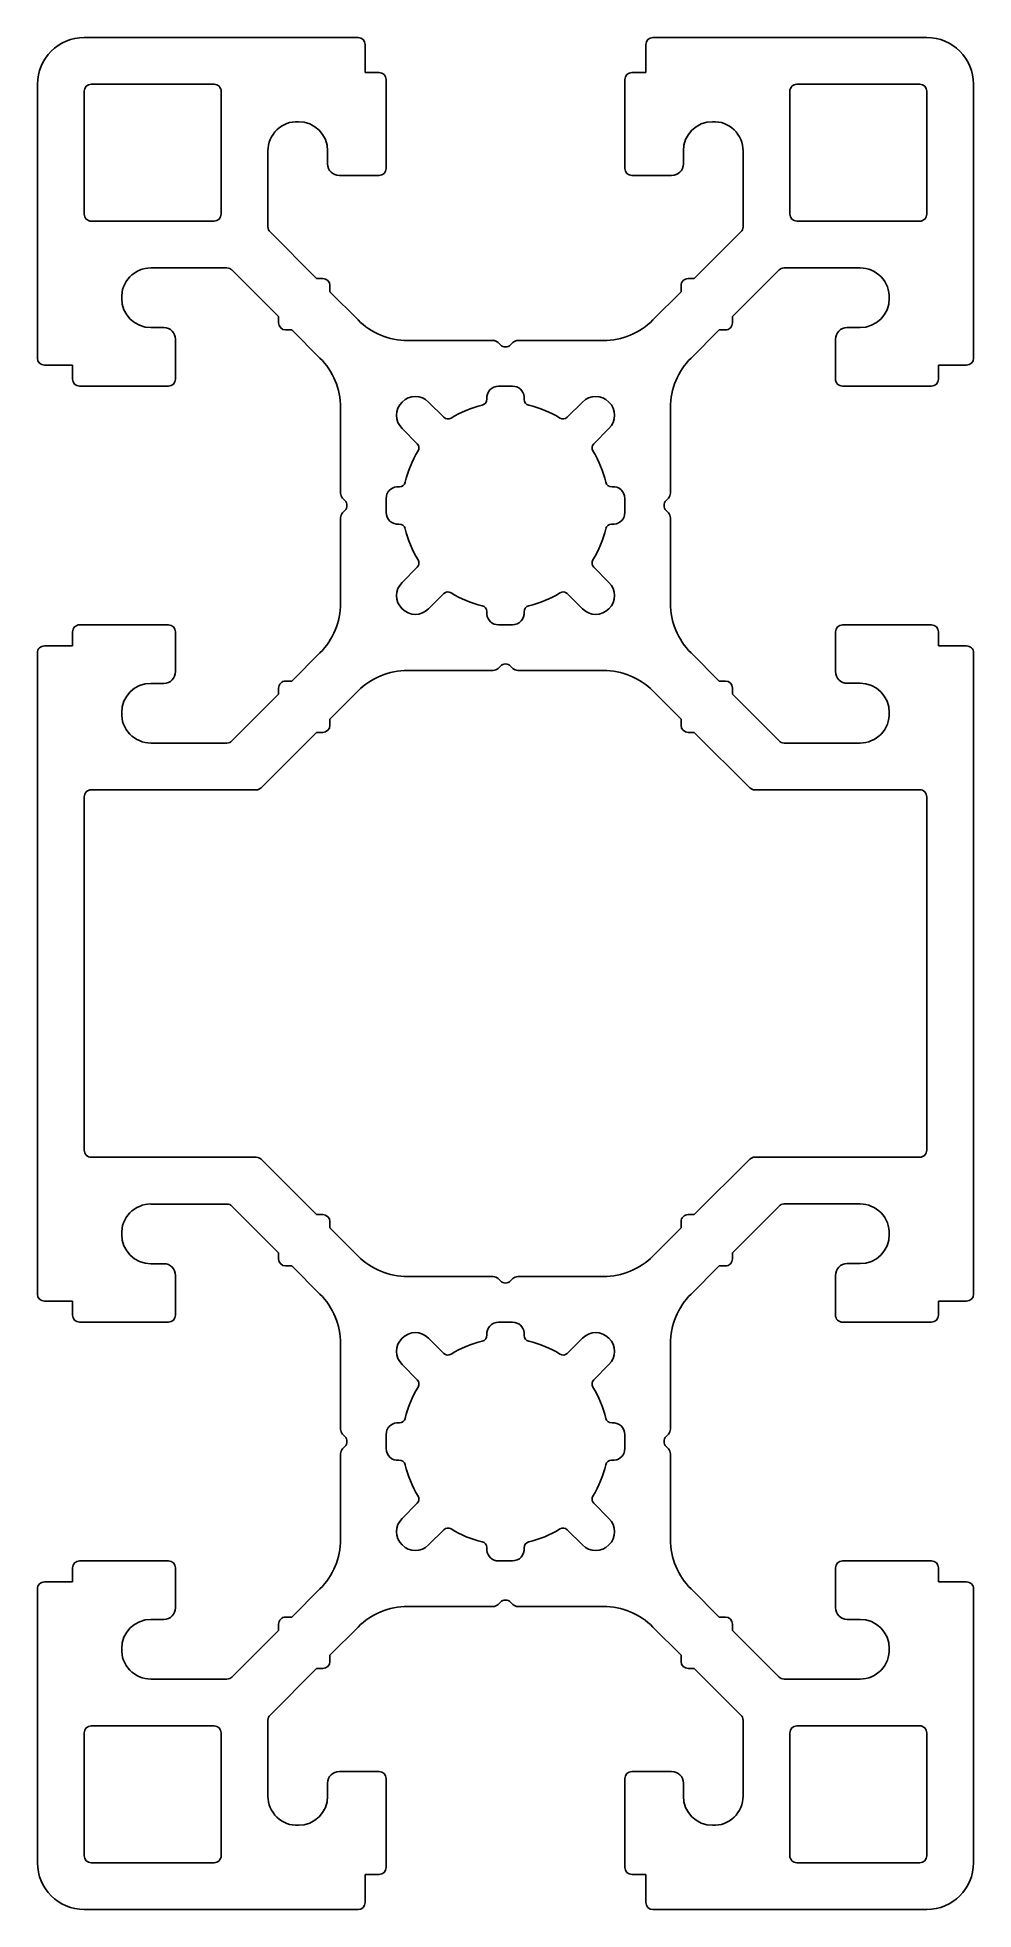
# Model space of a CAD drawing. Extents: x 2.3 to 42.3, y 2.2 to 82.2.
import ezdxf

# ---------------------------------------------------------------- set-up
doc = ezdxf.new("R2010")
doc.units = 0
doc.layers.get('0').update_dxf_attribs({"linetype": 'CONTINUOUS'})

msp = doc.modelspace()

# ---------------------------------------------------------------- linework, layer by layer
for p, q in [((16.012, 82.179), (4.312, 82.179)), ((16.312, 80.679), (16.312, 81.879)), ((28.312, 81.879), (28.312, 80.679)), ((40.312, 82.179), (28.612, 82.179)), ((2.312, 80.179), (2.312, 68.479)), ((4.612, 80.179), (9.862, 80.179)), ((16.912, 80.679), (16.312, 80.679)), ((17.212, 76.579), (17.212, 80.379)), ((27.412, 80.379), (27.412, 76.579)), ((28.312, 80.679), (27.712, 80.679)), ((34.762, 80.179), (40.012, 80.179)), ((42.312, 68.479), (42.312, 80.179)), ((4.312, 74.629), (4.312, 79.879)), ((10.162, 79.879), (10.162, 74.629)), ((34.462, 74.629), (34.462, 79.879)), ((40.312, 79.879), (40.312, 74.629)), ((12.162, 74.08), (12.162, 77.329)), ((14.712, 77.329), (14.712, 76.779)), ((29.912, 76.779), (29.912, 77.329)), ((32.462, 77.329), (32.462, 74.08)), ((15.212, 76.279), (16.912, 76.279)), ((27.712, 76.279), (29.412, 76.279)), ((9.862, 74.329), (4.612, 74.329)), ((14.243, 71.874), (12.25, 73.868)), ((32.374, 73.868), (30.38, 71.874)), ((40.012, 74.329), (34.762, 74.329)), ((7.162, 72.329), (10.411, 72.329)), ((10.623, 72.242), (12.617, 70.248)), ((32.007, 70.248), (34, 72.242)), ((34.212, 72.33), (37.462, 72.33)), ((14.509, 71.874), (14.243, 71.874)), ((14.809, 71.308), (14.809, 71.574)), ((16.011, 70.107), (14.809, 71.308)), ((29.815, 71.308), (28.613, 70.107)), ((29.815, 71.574), (29.815, 71.308)), ((30.38, 71.874), (30.115, 71.874)), ((7.712, 69.779), (7.162, 69.779)), ((12.617, 70.248), (12.617, 69.982)), ((12.917, 69.682), (13.183, 69.682)), ((13.183, 69.682), (14.385, 68.48)), ((30.239, 68.48), (31.441, 69.682)), ((31.441, 69.682), (31.707, 69.682)), ((32.007, 69.982), (32.007, 70.248)), ((37.462, 69.78), (36.912, 69.78)), ((8.212, 67.579), (8.212, 69.279)), ((21.788, 69.228), (18.133, 69.228)), ((22.1, 69.04), (22, 69.14)), ((22.624, 69.14), (22.524, 69.04)), ((26.491, 69.228), (22.836, 69.228)), ((36.412, 69.28), (36.412, 67.58)), ((2.612, 68.179), (3.812, 68.179)), ((3.812, 68.179), (3.812, 67.579)), ((40.812, 67.58), (40.812, 68.179)), ((40.812, 68.179), (42.012, 68.179)), ((4.112, 67.279), (7.912, 67.279)), ((22.01, 67.279), (22.612, 67.279)), ((36.712, 67.28), (40.512, 67.28)), ((19.024, 66.599), (19.674, 65.948)), ((23.11, 66.825), (23.11, 66.71)), ((24.949, 65.948), (25.6, 66.599)), ((15.264, 66.359), (15.264, 62.704)), ((29.36, 62.704), (29.36, 66.359)), ((18.543, 64.817), (17.892, 65.468)), ((26.731, 65.468), (26.081, 64.817)), ((15.351, 62.492), (15.451, 62.392)), ((17.212, 61.877), (17.212, 62.479)), ((17.666, 62.977), (17.782, 62.977)), ((27.412, 62.482), (27.412, 61.879)), ((29.172, 62.392), (29.272, 62.492)), ((15.264, 61.655), (15.264, 58)), ((15.451, 61.967), (15.351, 61.867)), ((29.272, 61.867), (29.172, 61.967)), ((29.36, 58), (29.36, 61.655)), ((26.958, 61.382), (26.842, 61.382)), ((17.892, 58.891), (18.543, 59.542)), ((26.081, 59.542), (26.731, 58.891)), ((19.674, 58.411), (19.024, 57.76)), ((25.6, 57.76), (24.949, 58.411)), ((21.514, 57.534), (21.514, 57.649)), ((7.912, 57.079), (4.112, 57.079)), ((22.614, 57.079), (22.012, 57.079)), ((40.512, 57.08), (36.712, 57.08)), ((3.812, 56.18), (2.612, 56.18)), ((3.812, 56.779), (3.812, 56.18)), ((8.212, 55.079), (8.212, 56.779)), ((36.412, 56.78), (36.412, 55.08)), ((40.812, 56.18), (40.812, 56.78)), ((42.012, 56.18), (40.812, 56.18)), ((2.312, 55.88), (2.312, 28.479)), ((14.385, 55.879), (13.183, 54.677)), ((22, 55.219), (22.1, 55.319)), ((22.524, 55.319), (22.624, 55.219)), ((31.441, 54.677), (30.239, 55.879)), ((42.312, 28.479), (42.312, 55.88)), ((7.162, 54.579), (7.712, 54.579)), ((13.183, 54.677), (12.917, 54.677)), ((18.133, 55.131), (21.788, 55.131)), ((22.836, 55.131), (26.491, 55.131)), ((31.707, 54.677), (31.441, 54.677)), ((36.912, 54.58), (37.462, 54.58)), ((12.617, 54.111), (10.623, 52.117)), ((12.617, 54.377), (12.617, 54.111)), ((14.809, 53.05), (16.011, 54.252)), ((28.613, 54.252), (29.815, 53.05)), ((32.007, 54.111), (32.007, 54.377)), ((34, 52.117), (32.007, 54.111)), ((14.809, 52.785), (14.809, 53.05)), ((29.815, 53.05), (29.815, 52.785)), ((10.411, 52.029), (7.162, 52.029)), ((11.876, 50.117), (14.243, 52.485)), ((14.243, 52.485), (14.509, 52.485)), ((30.115, 52.485), (30.38, 52.485)), ((30.38, 52.485), (32.748, 50.117)), ((37.462, 52.029), (34.213, 52.029)), ((4.312, 34.629), (4.312, 49.729)), ((4.612, 50.029), (11.664, 50.029)), ((32.96, 50.029), (40.012, 50.03)), ((40.312, 49.73), (40.312, 34.63)), ((11.664, 34.329), (4.612, 34.329)), ((14.243, 31.874), (11.876, 34.242)), ((32.748, 34.242), (30.38, 31.874)), ((40.012, 34.329), (32.96, 34.329)), ((7.162, 32.329), (10.411, 32.329)), ((10.623, 32.242), (12.617, 30.248)), ((32.007, 30.248), (34, 32.242)), ((34.212, 32.33), (37.462, 32.33)), ((14.509, 31.874), (14.243, 31.874)), ((14.809, 31.308), (14.809, 31.574)), ((16.011, 30.107), (14.809, 31.308)), ((29.815, 31.308), (28.613, 30.107)), ((29.815, 31.574), (29.815, 31.308)), ((30.38, 31.874), (30.115, 31.874)), ((7.712, 29.779), (7.162, 29.779)), ((12.617, 30.248), (12.617, 29.982)), ((12.917, 29.682), (13.183, 29.682)), ((13.183, 29.682), (14.385, 28.48)), ((30.239, 28.48), (31.441, 29.682)), ((31.441, 29.682), (31.707, 29.682)), ((32.007, 29.982), (32.007, 30.248)), ((37.462, 29.78), (36.912, 29.78)), ((8.212, 27.579), (8.212, 29.279)), ((21.788, 29.228), (18.133, 29.228)), ((22.1, 29.04), (22, 29.14)), ((22.624, 29.14), (22.524, 29.04)), ((26.491, 29.228), (22.836, 29.228)), ((36.412, 29.28), (36.412, 27.58)), ((2.612, 28.179), (3.812, 28.179)), ((3.812, 28.179), (3.812, 27.579)), ((40.812, 27.58), (40.812, 28.179)), ((40.812, 28.179), (42.012, 28.179)), ((4.112, 27.279), (7.912, 27.279)), ((22.01, 27.279), (22.612, 27.279)), ((36.712, 27.28), (40.512, 27.28)), ((19.024, 26.599), (19.674, 25.948)), ((23.11, 26.825), (23.11, 26.71)), ((24.949, 25.948), (25.6, 26.599)), ((15.264, 26.359), (15.264, 22.704)), ((29.36, 22.704), (29.36, 26.359)), ((18.543, 24.817), (17.892, 25.468)), ((26.731, 25.468), (26.081, 24.817)), ((15.351, 22.492), (15.451, 22.392)), ((17.212, 21.877), (17.212, 22.479)), ((17.666, 22.977), (17.782, 22.977)), ((27.412, 22.482), (27.412, 21.879)), ((29.172, 22.392), (29.272, 22.492)), ((15.264, 21.655), (15.264, 18)), ((15.451, 21.967), (15.351, 21.867)), ((29.272, 21.867), (29.172, 21.967)), ((29.36, 18), (29.36, 21.655)), ((26.958, 21.382), (26.842, 21.382)), ((17.892, 18.891), (18.543, 19.542)), ((26.081, 19.542), (26.731, 18.891)), ((19.674, 18.411), (19.024, 17.76)), ((25.6, 17.76), (24.949, 18.411)), ((21.514, 17.534), (21.514, 17.649)), ((7.912, 17.079), (4.112, 17.079)), ((22.614, 17.079), (22.012, 17.079)), ((40.512, 17.08), (36.712, 17.08)), ((3.812, 16.18), (2.612, 16.18)), ((3.812, 16.779), (3.812, 16.18)), ((8.212, 15.079), (8.212, 16.779)), ((36.412, 16.78), (36.412, 15.08)), ((40.812, 16.18), (40.812, 16.78)), ((42.012, 16.18), (40.812, 16.18)), ((2.312, 15.88), (2.312, 4.179)), ((14.385, 15.879), (13.183, 14.677)), ((22, 15.219), (22.1, 15.319)), ((22.524, 15.319), (22.624, 15.219)), ((31.441, 14.677), (30.239, 15.879)), ((42.312, 4.179), (42.312, 15.88)), ((7.162, 14.579), (7.712, 14.579)), ((13.183, 14.677), (12.917, 14.677)), ((18.133, 15.131), (21.788, 15.131)), ((22.836, 15.131), (26.491, 15.131)), ((31.707, 14.677), (31.441, 14.677)), ((36.912, 14.58), (37.462, 14.58)), ((12.617, 14.111), (10.623, 12.117)), ((12.617, 14.377), (12.617, 14.111)), ((14.809, 13.05), (16.011, 14.252)), ((28.613, 14.252), (29.815, 13.05)), ((32.007, 14.111), (32.007, 14.377)), ((34, 12.117), (32.007, 14.111)), ((14.809, 12.785), (14.809, 13.05)), ((29.815, 13.05), (29.815, 12.785)), ((10.411, 12.029), (7.162, 12.029)), ((12.25, 10.491), (14.243, 12.485)), ((14.243, 12.485), (14.509, 12.485)), ((30.115, 12.485), (30.38, 12.485)), ((30.38, 12.485), (32.374, 10.491)), ((37.462, 12.029), (34.213, 12.029)), ((4.312, 4.479), (4.312, 9.729)), ((4.612, 10.029), (9.862, 10.029)), ((10.162, 9.729), (10.162, 4.479)), ((12.162, 7.03), (12.162, 10.279)), ((32.462, 10.279), (32.462, 7.03)), ((34.462, 4.479), (34.462, 9.729)), ((34.762, 10.029), (40.012, 10.03)), ((40.312, 9.73), (40.312, 4.479)), ((16.912, 8.08), (15.212, 8.08)), ((29.412, 8.08), (27.712, 8.08)), ((14.712, 7.58), (14.712, 7.03)), ((17.212, 3.98), (17.212, 7.78)), ((27.412, 7.78), (27.412, 3.98)), ((29.912, 7.03), (29.912, 7.58)), ((9.862, 4.179), (4.612, 4.179)), ((40.012, 4.179), (34.762, 4.179)), ((16.312, 2.479), (16.312, 3.68)), ((16.312, 3.68), (16.912, 3.68)), ((27.712, 3.68), (28.312, 3.68)), ((28.312, 3.68), (28.312, 2.479)), ((4.312, 2.179), (16.012, 2.179)), ((28.612, 2.179), (40.312, 2.179))]:
    msp.add_line(p, q)
for centre, radius, start, end in [((4.312, 80.179), 2, 90, 180), ((16.012, 81.879), 0.3, 0, 90), ((28.612, 81.879), 0.3, 90, 180), ((40.312, 80.179), 2, 0, 90), ((4.612, 79.879), 0.3, 90, 180), ((9.862, 79.879), 0.3, 359.9999, 90), ((16.912, 80.379), 0.3, 0, 90), ((27.712, 80.379), 0.3, 90, 180), ((34.762, 79.879), 0.3, 90, 180.0001), ((40.012, 79.879), 0.3, 0, 90), ((13.413, 77.329), 1.252, 87.77912, 179.9743), ((13.462, 77.329), 1.25, 0, 90), ((31.162, 77.329), 1.25, 90, 180), ((31.21, 77.329), 1.252, 0.0257, 92.22088), ((15.212, 76.779), 0.5, 180, 270), ((16.912, 76.579), 0.3, 270, 0), ((27.712, 76.579), 0.3, 180, 270), ((29.412, 76.779), 0.5, 270, 360), ((4.612, 74.629), 0.3, 180, 270.00009), ((9.862, 74.629), 0.3, 270.00009, 359.9999), ((34.762, 74.629), 0.3, 180.0001, 269.99997), ((40.012, 74.629), 0.3, 269.99997, 360), ((12.462, 74.08), 0.3, 179.9999, 225), ((32.162, 74.08), 0.3, 315, 0.0001), ((7.162, 71.078), 1.252, 90.02569, 182.22087), ((10.411, 72.029), 0.3, 44.99999, 90.00009), ((34.212, 72.03), 0.3, 89.99997, 135.00007), ((37.461, 71.078), 1.252, 357.77919, 89.97437), ((14.509, 71.574), 0.3, 0.00068, 90.00068), ((30.115, 71.574), 0.3, 89.99932, 179.99932), ((7.162, 71.029), 1.25, 179.99999, 269.99999), ((37.462, 71.03), 1.25, 270.00007, 0.00006), ((7.712, 69.279), 0.5, 359.99999, 89.99999), ((12.917, 69.982), 0.3, 179.99931, 269.99931), ((18.133, 72.228), 3, 225, 270), ((26.491, 72.228), 3, 270, 315), ((31.707, 69.982), 0.3, 270.00075, 0.00075), ((36.912, 69.28), 0.5, 90.00007, 180.00007), ((21.788, 68.928), 0.3, 45, 90), ((22.312, 69.252), 0.3, 224.99736, 315.00264), ((22.836, 68.928), 0.3, 90, 135), ((2.612, 68.479), 0.3, 180, 269.99999), ((12.264, 66.359), 3, 359.99999, 44.99999), ((32.36, 66.359), 3, 135.00007, 180.00007), ((42.012, 68.479), 0.3, 270.00007, 360), ((4.112, 67.579), 0.3, 179.99999, 269.99999), ((7.912, 67.579), 0.3, 269.99999, 359.99999), ((22.011, 66.779), 0.5, 90.13172, 185.32189), ((22.612, 66.779), 0.5, 5.2387, 90), ((36.712, 67.58), 0.3, 180.00007, 270.00007), ((40.512, 67.58), 0.3, 270.00007, 0.00007), ((18.458, 66.033), 0.8, 45.00237, 224.99868), ((22.312, 62.179), 4.4, 103.02389, 121.9493), ((21.264, 66.71), 0.25, 283.02389, 5.33425), ((23.36, 66.71), 0.25, 180, 256.97611), ((22.312, 62.179), 4.4, 58.0507, 76.97611), ((26.166, 66.033), 0.8, 315.00172, 134.99803), ((19.851, 66.125), 0.25, 225.00237, 301.9493), ((24.773, 66.125), 0.25, 238.0507, 314.99803), ((18.366, 64.64), 0.25, 328.05066, 44.99868), ((26.257, 64.64), 0.25, 135.00172, 211.94934), ((22.312, 62.179), 4.4, 148.05066, 166.97611), ((22.312, 62.179), 4.4, 13.02389, 31.94934), ((15.564, 62.704), 0.3, 179.99999, 224.99999), ((17.712, 62.479), 0.5, 95.2387, 180), ((17.782, 63.227), 0.25, 270, 346.97611), ((26.842, 63.227), 0.25, 193.02389, 275.33425), ((26.912, 62.481), 0.5, 0.13172, 95.32189), ((29.06, 62.704), 0.3, 315.00007, 0.00007), ((15.564, 61.655), 0.3, 134.99999, 179.99999), ((15.239, 62.179), 0.3, 314.99735, 45.00263), ((17.712, 61.878), 0.5, 180.13172, 275.32189), ((26.912, 61.879), 0.5, 275.2387, 0), ((29.385, 62.179), 0.3, 134.99743, 225.00271), ((29.06, 61.655), 0.3, 0.00007, 45.00007), ((17.782, 61.132), 0.25, 13.02389, 95.33425), ((22.312, 62.179), 4.4, 193.02389, 211.94934), ((22.312, 62.179), 4.4, 328.05066, 346.97611), ((26.842, 61.132), 0.25, 90, 166.97611), ((18.366, 59.719), 0.25, 315.00195, 31.94934), ((26.257, 59.719), 0.25, 148.05066, 224.99822), ((18.458, 58.326), 0.8, 135.0039, 315), ((19.851, 58.234), 0.25, 58.0507, 134.99826), ((22.312, 62.179), 4.4, 238.0507, 256.97611), ((22.312, 62.179), 4.4, 283.02389, 301.9493), ((24.773, 58.234), 0.25, 45.00191, 121.9493), ((26.166, 58.326), 0.8, 225.00191, 44.99913), ((12.264, 58), 3, 314.99999, 359.99999), ((21.264, 57.649), 0.25, 0, 76.97611), ((22.613, 57.579), 0.5, 270.13172, 5.32189), ((23.36, 57.649), 0.25, 103.02389, 185.33425), ((32.36, 58), 3, 180.00007, 225.00007), ((4.112, 56.779), 0.3, 89.99999, 179.99999), ((7.912, 56.779), 0.3, 359.99999, 89.99999), ((22.012, 57.579), 0.5, 185.2387, 270), ((36.712, 56.78), 0.3, 90.00007, 180.00007), ((40.512, 56.78), 0.3, 0.00007, 90.00007), ((2.612, 55.88), 0.3, 89.99999, 180), ((42.012, 55.88), 0.3, 0, 90.00007), ((21.788, 55.431), 0.3, 270, 315), ((22.312, 55.107), 0.3, 44.99736, 135.00264), ((22.836, 55.431), 0.3, 225, 270), ((7.162, 53.329), 1.25, 89.99999, 179.99998), ((7.712, 55.079), 0.5, 269.99999, 359.99999), ((12.917, 54.377), 0.3, 90.00067, 180.00067), ((18.133, 52.131), 3, 90, 135), ((26.491, 52.131), 3, 45, 90), ((31.707, 54.377), 0.3, 359.99939, 89.99939), ((36.912, 55.08), 0.5, 180.00007, 270.00007), ((37.462, 53.33), 1.25, 0.00007, 90.00007), ((7.162, 53.281), 1.252, 177.77911, 269.97429), ((37.461, 53.281), 1.252, 270.02577, 2.22095), ((10.411, 52.329), 0.3, 269.99989, 314.99999), ((14.509, 52.785), 0.3, 269.99932, 359.99932), ((30.115, 52.785), 0.3, 180.00068, 270.00068), ((34.213, 52.329), 0.3, 225.00007, 270.00017), ((4.612, 49.729), 0.3, 89.99989, 180), ((11.664, 50.329), 0.3, 269.99989, 315), ((32.96, 50.329), 0.3, 225, 270.00017), ((40.012, 49.73), 0.3, 0, 90.00017), ((4.612, 34.629), 0.3, 180, 270.00009), ((40.012, 34.63), 0.3, 269.99997, 0), ((11.664, 34.029), 0.3, 45, 90.00009), ((32.96, 34.03), 0.3, 89.99997, 135), ((7.162, 31.078), 1.252, 90.02569, 182.22087), ((10.411, 32.029), 0.3, 44.99999, 90.00009), ((34.212, 32.03), 0.3, 89.99997, 135.00007), ((37.461, 31.078), 1.252, 357.77919, 89.97437), ((14.509, 31.574), 0.3, 0.00068, 90.00068), ((30.115, 31.574), 0.3, 89.99932, 179.99932), ((7.162, 31.029), 1.25, 179.99999, 269.99999), ((37.462, 31.03), 1.25, 270.00007, 0.00006), ((7.712, 29.279), 0.5, 359.99999, 89.99999), ((12.917, 29.982), 0.3, 179.99931, 269.99931), ((18.133, 32.228), 3, 225, 270), ((26.491, 32.228), 3, 270, 315), ((31.707, 29.982), 0.3, 270.00075, 0.00075), ((36.912, 29.28), 0.5, 90.00007, 180.00007), ((21.788, 28.928), 0.3, 45, 90), ((22.312, 29.252), 0.3, 224.99736, 315.00264), ((22.836, 28.928), 0.3, 90, 135), ((2.612, 28.479), 0.3, 180, 269.99999), ((12.264, 26.359), 3, 359.99999, 44.99999), ((32.36, 26.359), 3, 135.00007, 180.00007), ((42.012, 28.479), 0.3, 270.00007, 360), ((4.112, 27.579), 0.3, 179.99999, 269.99999), ((7.912, 27.579), 0.3, 269.99999, 359.99999), ((22.011, 26.779), 0.5, 90.13172, 185.32189), ((22.612, 26.779), 0.5, 5.2387, 90), ((36.712, 27.58), 0.3, 180.00007, 270.00007), ((40.512, 27.58), 0.3, 270.00007, 0.00007), ((18.458, 26.033), 0.8, 45.00237, 224.99868), ((22.312, 22.179), 4.4, 103.02389, 121.9493), ((21.264, 26.71), 0.25, 283.02389, 5.33425), ((23.36, 26.71), 0.25, 180, 256.97611), ((22.312, 22.179), 4.4, 58.0507, 76.97611), ((26.166, 26.033), 0.8, 315.00172, 134.99803), ((19.851, 26.125), 0.25, 225.00237, 301.9493), ((24.773, 26.125), 0.25, 238.0507, 314.99803), ((18.366, 24.64), 0.25, 328.05066, 44.99868), ((26.257, 24.64), 0.25, 135.00172, 211.94934), ((22.312, 22.179), 4.4, 148.05066, 166.97611), ((22.312, 22.179), 4.4, 13.02389, 31.94934), ((15.564, 22.704), 0.3, 179.99999, 224.99999), ((17.712, 22.479), 0.5, 95.2387, 180), ((17.782, 23.227), 0.25, 270, 346.97611), ((26.842, 23.227), 0.25, 193.02389, 275.33425), ((26.912, 22.481), 0.5, 0.13172, 95.32189), ((29.06, 22.704), 0.3, 315.00007, 0.00007), ((15.564, 21.655), 0.3, 134.99999, 179.99999), ((15.239, 22.179), 0.3, 314.99735, 45.00263), ((17.712, 21.878), 0.5, 180.13172, 275.32189), ((26.912, 21.879), 0.5, 275.2387, 0), ((29.385, 22.179), 0.3, 134.99743, 225.00271), ((29.06, 21.655), 0.3, 0.00007, 45.00007), ((17.782, 21.132), 0.25, 13.02389, 95.33425), ((22.312, 22.179), 4.4, 193.02389, 211.94934), ((22.312, 22.179), 4.4, 328.05066, 346.97611), ((26.842, 21.132), 0.25, 90, 166.97611), ((18.366, 19.719), 0.25, 315.00195, 31.94934), ((26.257, 19.719), 0.25, 148.05066, 224.99822), ((18.458, 18.326), 0.8, 135.0039, 315), ((19.851, 18.234), 0.25, 58.0507, 134.99826), ((22.312, 22.179), 4.4, 238.0507, 256.97611), ((22.312, 22.179), 4.4, 283.02389, 301.9493), ((24.773, 18.234), 0.25, 45.00191, 121.9493), ((26.166, 18.326), 0.8, 225.00191, 44.99913), ((12.264, 18), 3, 314.99999, 359.99999), ((21.264, 17.649), 0.25, 0, 76.97611), ((22.613, 17.579), 0.5, 270.13172, 5.32189), ((23.36, 17.649), 0.25, 103.02389, 185.33425), ((32.36, 18), 3, 180.00007, 225.00007), ((4.112, 16.779), 0.3, 89.99999, 179.99999), ((7.912, 16.779), 0.3, 359.99999, 89.99999), ((22.012, 17.579), 0.5, 185.2387, 270), ((36.712, 16.78), 0.3, 90.00007, 180.00007), ((40.512, 16.78), 0.3, 0.00007, 90.00007), ((2.612, 15.88), 0.3, 89.99999, 180), ((42.012, 15.88), 0.3, 0, 90.00007), ((21.788, 15.431), 0.3, 270, 315), ((22.312, 15.107), 0.3, 44.99736, 135.00264), ((22.836, 15.431), 0.3, 225, 270), ((7.162, 13.329), 1.25, 89.99999, 179.99998), ((7.712, 15.079), 0.5, 269.99999, 359.99999), ((12.917, 14.377), 0.3, 90.00067, 180.00067), ((18.133, 12.131), 3, 90, 135), ((26.491, 12.131), 3, 45, 90), ((31.707, 14.377), 0.3, 359.99939, 89.99939), ((36.912, 15.08), 0.5, 180.00007, 270.00007), ((37.462, 13.33), 1.25, 0.00007, 90.00007), ((7.162, 13.281), 1.252, 177.77911, 269.97429), ((37.461, 13.281), 1.252, 270.02577, 2.22095), ((10.411, 12.329), 0.3, 269.99989, 314.99999), ((14.509, 12.785), 0.3, 269.99932, 359.99932), ((30.115, 12.785), 0.3, 180.00068, 270.00068), ((34.213, 12.329), 0.3, 225.00007, 270.00017), ((12.462, 10.279), 0.3, 135, 180.0001), ((32.162, 10.279), 0.3, 359.9999, 45), ((4.612, 9.729), 0.3, 89.99989, 180), ((9.862, 9.729), 0.3, 0.0001, 89.99989), ((34.762, 9.729), 0.3, 90.00017, 179.9999), ((40.012, 9.73), 0.3, 0, 90.00017), ((15.212, 7.58), 0.5, 90, 180), ((16.912, 7.78), 0.3, 0, 90), ((27.712, 7.78), 0.3, 90, 180), ((29.412, 7.58), 0.5, 0, 90), ((13.413, 7.03), 1.252, 180.0257, 272.22088), ((13.462, 7.03), 1.25, 270, 360), ((31.162, 7.03), 1.25, 180, 269.99999), ((31.21, 7.03), 1.252, 267.77912, 359.9743), ((4.312, 4.179), 2, 180, 270), ((4.612, 4.479), 0.3, 180, 270), ((9.862, 4.479), 0.3, 270, 0.0001), ((34.762, 4.479), 0.3, 179.9999, 270), ((40.012, 4.479), 0.3, 270, 0), ((40.312, 4.179), 2, 270, 0), ((16.912, 3.98), 0.3, 270, 0), ((27.712, 3.98), 0.3, 180, 270), ((16.012, 2.479), 0.3, 270, 0), ((28.612, 2.479), 0.3, 180, 270)]:
    msp.add_arc(centre, radius, start, end)

doc.saveas('drawing.dxf')
